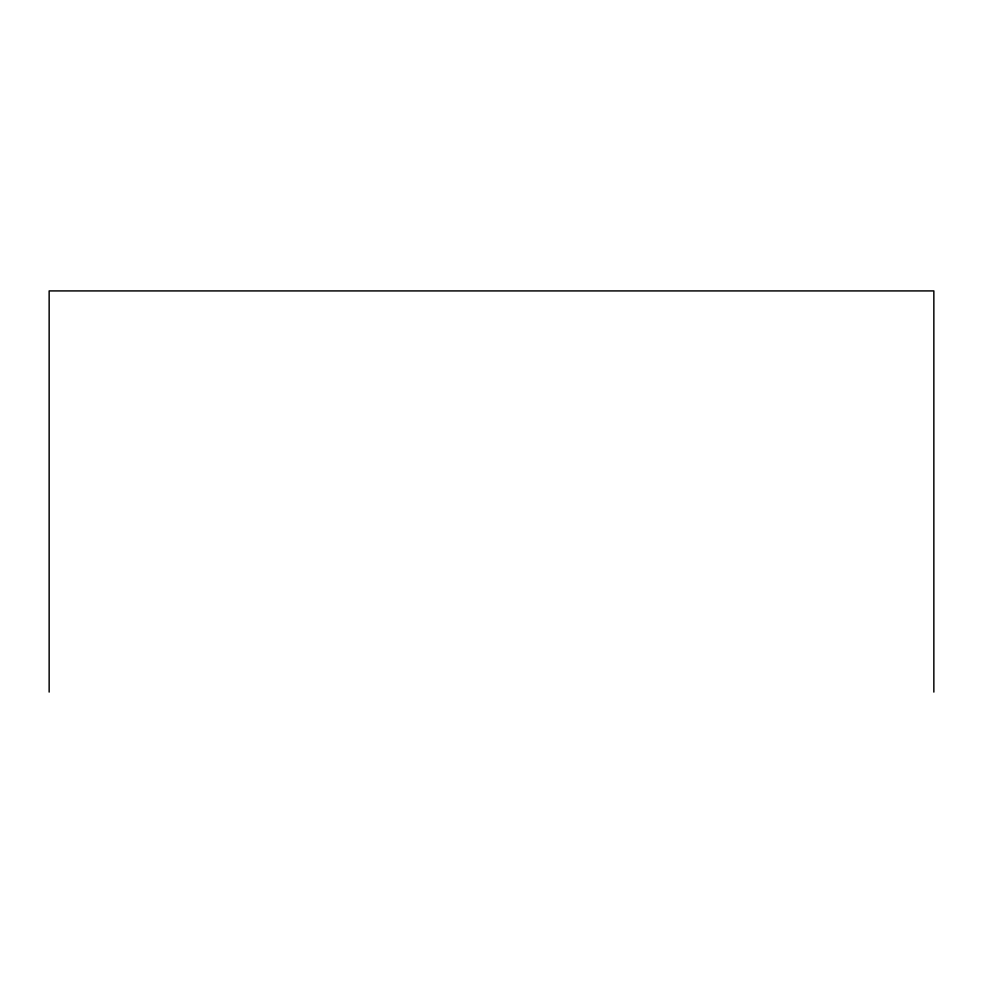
<?xml version="1.0" encoding="UTF-8"?>
<svg xmlns="http://www.w3.org/2000/svg" width="983" height="983" viewBox="0 0 983 983"><rect width="100%" height="100%" fill="white"/><g stroke="black" fill="none" stroke-linecap="round" stroke-linejoin="round"><path stroke-width="1.47" d="M933.85 692.081L933.85 290.919L49.15 290.919L49.15 692.081"/></g></svg>
